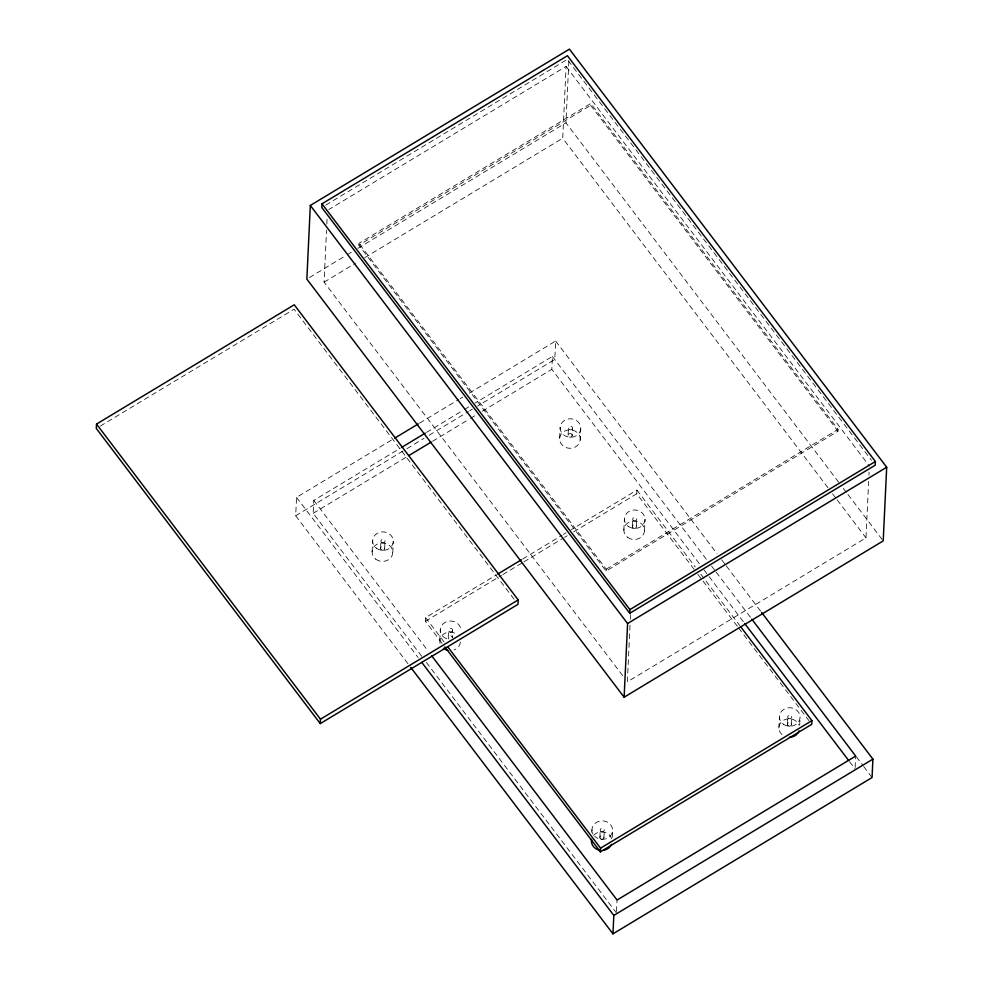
<?xml version="1.0" encoding="UTF-8"?>
<svg xmlns="http://www.w3.org/2000/svg" width="983" height="983" viewBox="0 0 983 983"><rect width="100%" height="100%" fill="white"/><g stroke="black" fill="none" stroke-linecap="round" stroke-linejoin="round"><path stroke-width="0.74" stroke-dasharray="4.92 3.69" d="M407.945 663.685L295.686 515.768L296.559 497.349L393.397 438.934M421.682 656.288L313.184 513.286L313.786 500.396L400.327 448.187M622.706 675.702L324.083 282.17L326.528 230.219M326.811 224.112L327.106 217.993M358.869 245.185L358.955 243.342L590.771 103.485L838.057 429.35L837.971 431.193L606.142 571.049L358.869 245.185L590.685 105.328L590.771 103.485M372.115 551.844L372.643 540.797M380.581 548.428L380.925 541.055M384.66 548.551L385.004 541.191M392.77 552.495L393.286 541.449M442.067 643.251L425.406 621.293L425.578 617.607L496.464 574.834M439.794 640.56L440.31 629.513M448.236 637.488L448.58 630.128M452.647 630.422A2.04 1.831 2.7 0 1 449.477 631.774A2.04 1.831 2.7 0 1 449.723 628.616A2.04 1.831 2.7 0 1 452.647 630.422L452.303 637.795A2.04 1.831 2.7 0 0 449.477 635.952A2.04 1.831 2.7 0 0 448.948 639.024M699.282 563.64L551.819 369.325L552.421 356.436L475.059 403.104M827.956 487.74L562.718 138.21L566.11 66.389L328.777 209.563M469.284 393.139L555.653 341.04L554.781 359.459L477.578 406.028M838.683 482.223L565.95 122.814L568.924 59.668M559.659 438.135L560.175 427.089M568.088 435.186L568.432 427.826M572.155 435.555A2.04 1.831 2.7 0 0 569.255 433.7A2.04 1.831 2.7 0 0 568.948 436.857A2.04 1.831 2.7 0 0 572.155 435.555L572.499 428.183A2.04 1.831 2.7 0 0 569.612 426.339A2.04 1.831 2.7 0 0 569.292 429.485A2.04 1.831 2.7 0 0 572.499 428.183M580.228 439.966A10.334 9.24 2.7 0 0 565.594 430.628A10.334 9.24 2.7 0 0 564.009 446.565A10.334 9.24 2.7 0 0 580.228 439.966L580.756 428.92A10.334 9.24 2.7 0 0 566.122 419.581A10.334 9.24 2.7 0 0 564.525 435.518A10.334 9.24 2.7 0 0 580.756 428.92M591.791 832.503L591.926 829.738M606.142 571.049L606.228 569.206L358.955 243.342M599.863 837.393L600.208 830.021M603.943 837.528L604.287 830.168M623.861 530.156L624.377 519.098M612.249 837.356L612.569 830.451M632.327 526.556L632.671 519.184M616.513 911.499L617.054 900.047M630.017 625.274L627.351 681.821L865.986 537.848L868.653 481.314M630.3 619.167L630.521 614.584M694.158 569.403L636.763 493.773L636.947 490.087L571.295 529.69M636.406 526.593L636.751 519.233M644.516 530.365L645.032 519.319M778.905 728.096L779.421 717.037M787.371 724.36L787.715 716.988M791.45 724.324L791.794 716.963M799.683 725.196L800.076 716.914M855.149 767.526L855.689 756.074M868.935 475.194L869.083 472.135M325.742 205.115L567.265 59.41M309.473 277.538L346.102 255.433M347.417 254.646L351.336 252.287M357.886 248.33L565.95 122.814M324.083 282.17L355.551 263.186M364.73 257.657L562.718 138.21M100.241 426.131L294.04 309.203L514.293 599.446M419.569 423.145L458.828 399.454M460.13 398.668L462.747 397.083M426.548 432.373L463.263 410.218M464.578 409.432L469.825 406.262M295.686 515.768L405.61 449.452M406.925 448.666L423.931 438.393M429.166 435.236L468.424 411.558M469.727 410.771L472.344 409.186M313.184 513.286L406.274 457.132M432.495 441.306L469.21 419.151M470.525 418.365L477.074 414.408M482.321 411.25L551.819 369.325M522.723 558.995L562.116 535.231M563.419 534.445L566.048 532.86M425.406 621.293L501.551 575.35M502.854 574.563L522.551 562.681M523.865 561.883L563.247 538.131M564.561 537.332L567.191 535.747M573.753 531.791L636.763 493.773M606.228 569.206L838.057 429.35M568.199 60.639L871.491 460.314M566.11 66.389L869.377 466.028M590.685 105.328L837.971 431.193M843.316 488.33L847.027 493.22M847.96 494.449L883.213 540.896M832.601 493.847L836.312 498.737M837.233 499.966L865.986 537.848M555.653 341.04L717.074 553.748M721.706 559.855L725.417 564.746M726.351 565.975L760.67 611.205M552.421 356.436L707.305 560.531M711.569 566.048L715.649 571.528M716.202 572.167L751.454 618.614M856.279 756.763L862.779 765.315M863.701 766.543L872.056 777.541M703.914 569.759L743.799 622.3M849.521 761.628L855.087 768.964M636.947 490.087L695.264 566.945M700.818 574.269L739.695 625.495M697.869 574.281L737.668 626.736M738.602 627.965L808.96 720.674M425.578 617.607L444.095 641.997M313.786 500.396L427.863 650.721M426.327 662.395L616.452 912.937M296.559 497.349L418.082 657.492M593.548 835.427A10.334 9.24 2.7 0 1 603.636 832.073A10.334 9.24 2.7 0 1 611.635 838.634M782.063 734.608A10.334 9.24 2.7 0 1 783.684 720.17A10.334 9.24 2.7 0 1 798.995 725.11M592.012 831.188A10.334 9.24 2.7 0 1 604.152 821.026A10.334 9.24 2.7 0 1 611.315 834.604A10.334 9.24 2.7 0 1 594.74 836.373M592.921 833.965A10.334 9.24 2.7 0 1 592.344 832.613M460.4 642.083A10.334 9.24 2.7 0 1 454.109 649.874M440.065 643.447A10.334 9.24 2.7 0 1 444.635 633.421A10.334 9.24 2.7 0 1 456.751 634.318M446.724 638.803A10.334 9.24 2.7 0 1 440.691 627.609A10.334 9.24 2.7 0 1 452.426 621.182A10.334 9.24 2.7 0 1 460.916 631.037M375.739 559.143A10.334 9.24 2.7 0 0 392.598 553.945A10.334 9.24 2.7 0 0 378.983 543.427A10.334 9.24 2.7 0 0 375.739 559.143M376.268 548.096A10.334 9.24 2.7 0 0 393.114 542.886A10.334 9.24 2.7 0 0 379.499 532.381A10.334 9.24 2.7 0 0 376.268 548.096M783.39 724.201A10.334 9.24 2.7 0 0 799.978 718.352A10.334 9.24 2.7 0 0 785.884 708.362A10.334 9.24 2.7 0 0 783.39 724.201M788.501 718.401A2.04 1.831 2.7 0 0 791.77 717.246A2.04 1.831 2.7 0 0 788.993 715.28A2.04 1.831 2.7 0 0 788.501 718.401M381.637 542.505A2.04 1.831 2.7 0 0 384.967 541.473A2.04 1.831 2.7 0 0 382.276 539.397A2.04 1.831 2.7 0 0 381.637 542.505M381.293 549.866A2.04 1.831 2.7 0 0 384.623 548.833A2.04 1.831 2.7 0 0 381.932 546.757A2.04 1.831 2.7 0 0 381.293 549.866M627.682 537.382A10.334 9.24 2.7 0 0 644.381 531.815A10.334 9.24 2.7 0 0 630.496 521.592A10.334 9.24 2.7 0 0 627.682 537.382M600.92 831.471A2.04 1.831 2.7 0 0 604.25 830.451A2.04 1.831 2.7 0 0 601.571 828.362A2.04 1.831 2.7 0 0 600.92 831.471M600.576 838.831A2.04 1.831 2.7 0 0 603.906 837.811A2.04 1.831 2.7 0 0 601.227 835.734A2.04 1.831 2.7 0 0 600.576 838.831M788.145 725.773A2.04 1.831 2.7 0 0 791.426 724.618A2.04 1.831 2.7 0 0 788.636 722.64A2.04 1.831 2.7 0 0 788.145 725.773M628.198 526.323A10.334 9.24 2.7 0 0 644.909 520.769A10.334 9.24 2.7 0 0 631.025 510.546A10.334 9.24 2.7 0 0 628.198 526.323M633.421 520.621A2.04 1.831 2.7 0 0 636.726 519.515A2.04 1.831 2.7 0 0 633.986 517.5A2.04 1.831 2.7 0 0 633.421 520.621M633.077 527.982A2.04 1.831 2.7 0 0 636.382 526.888A2.04 1.831 2.7 0 0 633.63 524.861A2.04 1.831 2.7 0 0 633.077 527.982"/><path stroke-width="1.47" d="M96.518 424.078L96.309 428.49L320.261 723.611L517.992 604.324L518.201 599.913L294.249 304.791L96.518 424.078L320.47 719.2L320.261 723.611M310.321 205.459L306.856 279.123L624.119 697.205L883.213 540.896L886.691 467.232L569.415 49.15L310.321 205.459L627.596 623.541L624.119 697.205M321.982 203.813L321.81 207.499L629.747 613.281L875.202 465.205L875.374 461.519L567.437 55.724L321.982 203.813L629.919 609.607L629.747 613.281M740.629 626.724L811.909 720.65L811.737 724.336L600.367 851.856L600.539 848.169L447.793 646.888M761.604 612.434L872.916 759.122L872.056 777.541L612.962 933.85L613.822 915.431L421.793 662.382M394.699 438.135L418.254 423.931M401.642 447.4L425.234 433.159M408.891 455.547L431.193 442.092M497.779 574.047L521.408 559.782M320.47 719.2L518.201 599.913M629.919 609.607L875.374 461.519M627.596 623.541L886.691 467.232M600.539 848.169L811.909 720.65M613.822 915.431L872.916 759.122M751.823 619.192L855.689 756.074L617.054 900.047L431.574 655.612M744.721 623.529L848.599 760.412M444.844 646.9L600.367 851.856M410.722 667.346L612.962 933.85M611.451 844.336A10.334 9.24 2.7 0 1 603.058 850.332M599.827 850.209A10.334 9.24 2.7 0 1 591.582 839.347M799.105 730.824A10.334 9.24 2.7 0 1 789.41 737.275M447.744 650.304A10.334 9.24 2.7 0 1 443.444 648.325"/></g></svg>
